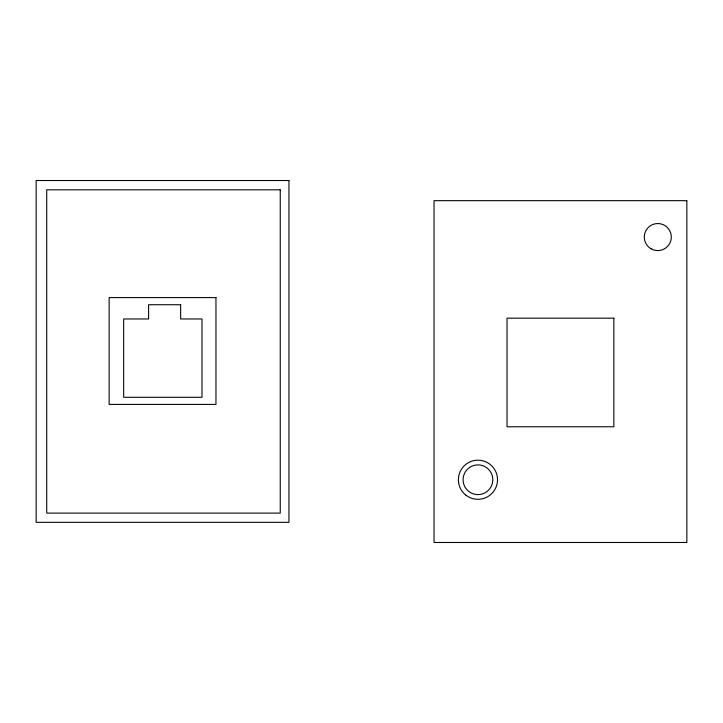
<?xml version="1.0" encoding="UTF-8"?>
<svg xmlns="http://www.w3.org/2000/svg" width="723" height="723" viewBox="0 0 723 723"><rect width="100%" height="100%" fill="white"/><g stroke="black" fill="none" stroke-linecap="round" stroke-linejoin="round"><path stroke-width="1.08" d="M288.956 180.515L36.15 180.515L36.15 522.331L288.956 522.331L288.956 180.515M280.244 189.824L46.724 189.824L46.724 513.104L280.244 513.104L280.244 189.824M686.85 200.669L434.044 200.669L434.044 542.485L686.85 542.485L686.85 200.669M215.96 297.596L109.146 297.596L109.146 404.41L215.96 404.41L215.96 297.596M180.642 304.726L148.595 304.726L148.595 318.97L123.669 318.97L123.669 397.307L202.006 397.307L202.006 318.97L180.642 318.97L180.642 304.726M613.854 318.165L507.04 318.165L507.04 426.769L613.854 426.769L613.854 318.165M651.052 248.766A13.52 13.52 0 0 0 671.324 237.063A13.52 13.52 0 0 0 651.052 225.35A13.52 13.52 0 0 0 651.052 248.766M465.811 495.101A19.575 19.575 0 0 0 497.307 482.584A19.575 19.575 0 0 0 470.718 461.563A19.575 19.575 0 0 0 465.811 495.101M470.519 492.616A14.849 14.849 0 0 0 492.797 479.747A14.849 14.849 0 0 0 470.519 466.886A14.849 14.849 0 0 0 470.519 492.616"/></g></svg>
